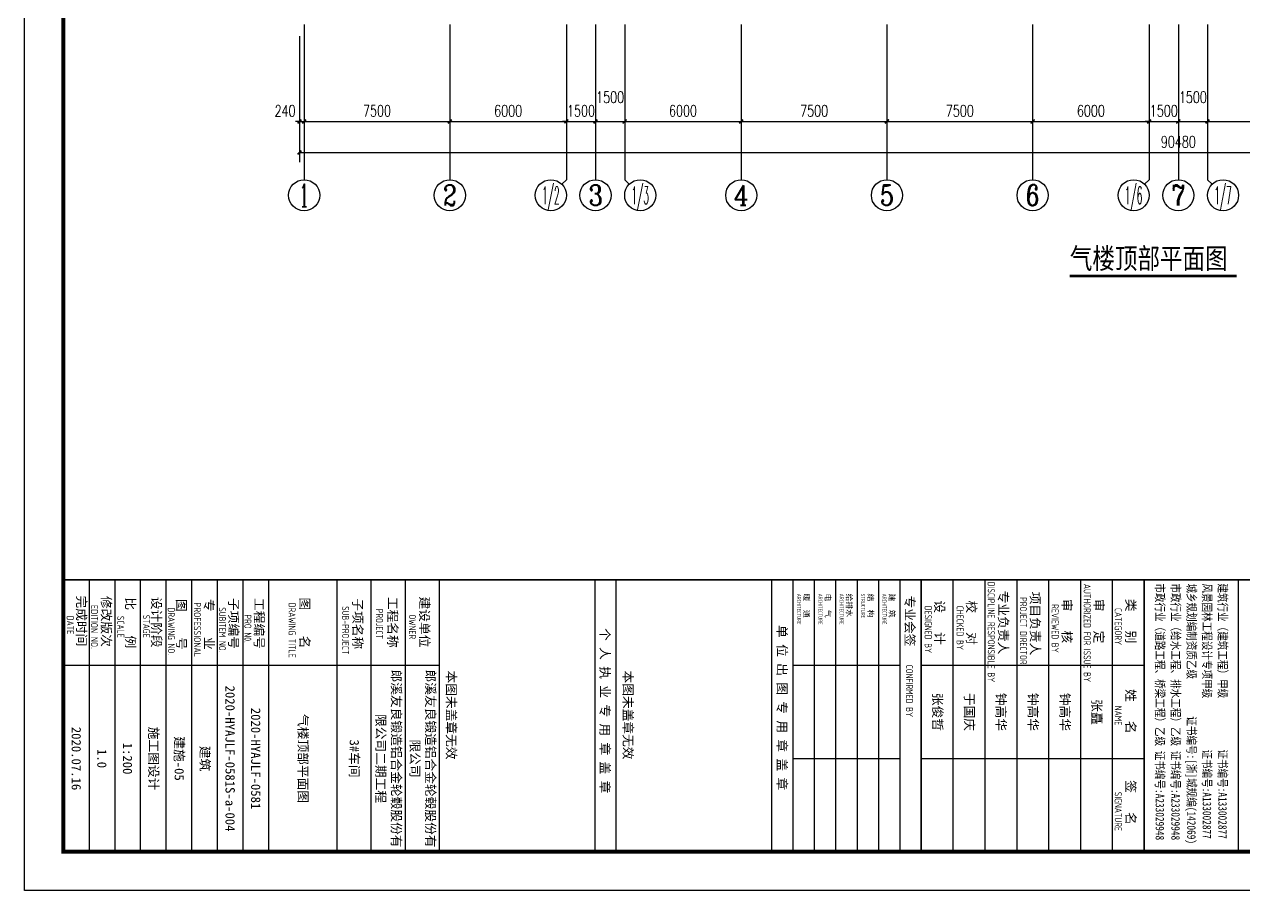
# Model space of a CAD drawing. Extents: x 14095202 to 14511487, y -1430609 to -90420.
# Drawn here: x 14387687 to 14450447, y -1027920 to -983320 of the extents above; entities that cross this region are included whole.
import ezdxf
from ezdxf.enums import TextEntityAlignment as Align

# ---------------------------------------------------------------- set-up
doc = ezdxf.new("R2010")
doc.units = 0
doc.header["$LTSCALE"] = 1000
doc.header["$MEASUREMENT"] = 0
for name, color, linetype in [('AXIS', 3, 'Continuous'), ('AXIS_TEXT', 7, 'Continuous'), ('DIM_SYMB', 3, 'Continuous'), ('PUB_TEXT', 7, 'Continuous'), ('PUB_TITLE', 4, 'Continuous'), ('TK', 4, 'Continuous')]:
    doc.layers.add(name, color=color, linetype=linetype)
doc.styles.add('-宋体', font='', dxfattribs={"width": 0.8})
doc.styles.add('_TCH_AXIS', font='COMPLEX', dxfattribs={"bigfont": 'GBCBIG'})
doc.styles.add('_TCH_DIM_T3', font='SIMPLEX', dxfattribs={"width": 0.705882, "bigfont": 'GBCBIG'})
doc.styles.add('COMPLEX', font='COMPLEX')
doc.styles.add('TSSD_REIN', font='tssdeng.shx', dxfattribs={"width": 0.7, "bigfont": 'tssdchn.shx'})
doc.styles.add('YAYA', font='', dxfattribs={"width": 0.8, "height": 1})
doc.styles.add('图签宋体', font='', dxfattribs={"height": 300})
doc.styles.get('-宋体').set_extended_font_data('SimSun')
doc.styles.get('YAYA').set_extended_font_data('SimSun')
doc.styles.get('图签宋体').set_extended_font_data('NSimSun')
doc.dimstyles.new('_TCH_ARCH&&200', dxfattribs={"dimtxt": 595, "dimasz": 200, "dimexe": 500, "dimexo": 600, "dimgap": 252.5, "dimtad": 1, "dimdec": 0, "dimzin": 0, "dimdsep": 46, "dimtxsty": '_TCH_DIM_T3', "dimblk": 'ARCHTICK', "dimcen": 0.09, "dimclrt": 7, "dimazin": 2, "dimtfac": 1, "dimtdec": 0, "dimtix": 1, "dimtmove": 2, "dimatfit": 3, "dimfxl": 0, "dimtolj": 1, "dimtzin": 0, "dimarcsym": 0})

# ---------------------------------------------------------------- blocks, each defined once
blk = doc.blocks.new('GeYuanFrame_66427483', base_point=(20.09, 4.53))
at = {"layer": 'PUB_TITLE'}
for points in [[(1013.09, 235.33), (1013.09, 292.73)], [(1037.09, 235.33), (1037.09, 292.73)], [(1013.09, 202.33), (1013.09, 229.83)], [(1037.09, 202.33), (1037.09, 229.83)], [(1013.09, 14.53), (1013.09, 111.33)]]:
    blk.add_lwpolyline(points, dxfattribs=at)
at = {"layer": 'TK'}
for p, q in [((991.09, 316.93), (1061.09, 316.93)), ((991.09, 284.53), (1061.09, 284.53)), ((991.09, 276.33), (1061.09, 276.33)), ((991.09, 268.13), (1061.09, 268.13)), ((991.09, 259.93), (1061.09, 259.93)), ((991.09, 251.73), (1061.09, 251.73)), ((991.09, 243.53), (1061.09, 243.53)), ((991.09, 235.33), (1061.09, 235.33)), ((991.09, 235.33), (1061.09, 235.33)), ((991.09, 102.53), (1061.09, 102.53)), ((991.09, 93.73), (1061.09, 93.73)), ((991.09, 84.93), (1013.09, 84.93)), ((991.09, 84.93), (1061.09, 84.93)), ((991.09, 67.37), (1061.09, 67.37)), ((991.09, 67.33), (1061.09, 67.33)), ((991.09, 60.77), (1061.09, 60.77)), ((991.09, 54.17), (1061.09, 54.17)), ((991.09, 47.57), (1061.09, 47.57)), ((991.09, 40.97), (1061.09, 40.97)), ((991.09, 34.37), (1061.09, 34.37)), ((991.09, 27.77), (1061.09, 27.77)), ((991.09, 21.17), (1061.09, 21.17)), ((991.09, 14.53), (1061.09, 14.53))]:
    blk.add_line(p, q, dxfattribs=at)
blk.add_lwpolyline([(20.09, 4.53), (20.09, 598.53), (1071.09, 598.53), (1071.09, 4.53)], close=True, dxfattribs=at)
at = {"layer": 'TK', "const_width": 1}
blk.add_lwpolyline([(45.09, 588.53), (1061.09, 588.53), (1061.09, 14.53), (45.09, 14.53)], close=True, dxfattribs=at)
at = {"layer": 'TK'}
for points, const_width in [([(991.09, 588.53), (991.09, 14.53)], 0.4), ([(991.09, 292.73), (1061.09, 292.73)], 0.35), ([(991.09, 292.73), (1061.09, 292.73)], 0.35), ([(991.09, 235.33), (1061.09, 235.33)], 0.35), ([(991.09, 202.33), (1061.09, 202.33)], 0.35), ([(991.09, 156.83), (1061.09, 156.83)], 0.35), ([(991.09, 111.33), (1061.09, 111.33)], 0.35), ([(991.09, 67.37), (1061.09, 67.37)], 0.35)]:
    blk.add_lwpolyline(points, dxfattribs=dict(at, const_width=const_width))
for points in [[(991.09, 292.73), (1061.09, 292.73)], [(991.09, 235.33), (1061.09, 235.33)], [(991.09, 229.83), (1061.09, 229.83)], [(991.09, 224.33), (1061.09, 224.33)], [(991.09, 218.83), (1061.09, 218.83)], [(991.09, 213.33), (1061.09, 213.33)], [(991.09, 207.83), (1061.09, 207.83)], [(991.09, 202.33), (1061.09, 202.33)], [(991.09, 196.83), (1061.09, 196.83)], [(991.09, 151.33), (1061.09, 151.33)]]:
    blk.add_lwpolyline(points, dxfattribs=at)
for s, height, style, width, p in [('建筑行业（建筑工程）甲级           证书编号:A133002877', 2.2, '-宋体', 0.8, (992, 311.83)), ('风景园林工程设计专项甲级           证书编号:A133002877', 2.2, '-宋体', 0.8, (992, 307.81)), ('城乡规划编制资质乙级        证书编号:[浙]城规编(142069)', 2.2, '-宋体', 0.8, (992, 303.82)), ('市政行业（给水工程、排水工程）乙级 证书编号:A233029948', 2.2, '-宋体', 0.8, (992, 299.74)), ('市政行业（道路工程、桥梁工程）乙级 证书编号:A233029948', 2.2, '-宋体', 0.8, (992, 295.69)), ('CATEGORY', 1.8, 'TSSD_REIN', 0.7, (998.32, 285.17)), ('NAME', 1.8, 'TSSD_REIN', 0.7, (1023.51, 285.17)), ('SIGNATURE', 1.8, 'TSSD_REIN', 0.7, (1045.66, 285.17)), ('AUTHORIZED FOR ISSUE BY', 1.8, 'TSSD_REIN', 0.7, (992.12, 277.17)), ('REVIEWED BY', 1.8, 'TSSD_REIN', 0.7, (997.36, 268.91)), ('PROJECT DIRECTOR', 1.8, 'TSSD_REIN', 0.7, (995.55, 260.74)), ('DISCIPLINE RESPONSIBLE BY', 1.8, 'TSSD_REIN', 0.7, (991.57, 252.48)), ('CHECKED BY', 1.8, 'TSSD_REIN', 0.7, (997.75, 244.44)), ('DESIGNED BY', 1.8, 'TSSD_REIN', 0.7, (997.76, 236.27)), ('CONFIRMED BY', 1.8, 'TSSD_REIN', 0.7, (1012.94, 231.42)), ('ARCHITECTURE', 1.08, 'TSSD_REIN', 0.7, (994.65, 225.34)), ('STRUCTURE', 1.08, 'TSSD_REIN', 0.7, (994.65, 219.84)), ('ARCHITECTURE', 1.08, 'TSSD_REIN', 0.7, (994.65, 214.34)), ('ARCHITECTURE', 1.08, 'TSSD_REIN', 0.7, (994.65, 208.84)), ('ARCHITECTURE', 1.08, 'TSSD_REIN', 0.7, (994.65, 203.34)), ('OWNER', 1.8, 'TSSD_REIN', 0.7, (999.98, 103.48)), ('PROJECT', 1.8, 'TSSD_REIN', 0.7, (998.52, 95.02)), ('SUB-PROJECT', 1.8, 'TSSD_REIN', 0.7, (997.86, 86.3)), ('DRAWING TITLE', 1.8, 'TSSD_REIN', 0.7, (996.97, 72.53)), ('PRO N0.', 1.8, 'TSSD_REIN', 0.7, (1000.01, 61.15)), ('SUBITEM NO.', 1.8, 'TSSD_REIN', 0.7, (998.15, 54.58)), ('PROFESSIONAL', 1.8, 'TSSD_REIN', 0.8, (996.88, 48.15)), ('DRAWING NO.', 1.8, 'TSSD_REIN', 0.7, (998.19, 41.45)), ('STAGE', 1.8, 'TSSD_REIN', 0.7, (1000.09, 35.03)), ('SCALE', 1.8, 'TSSD_REIN', 0.7, (1000.38, 28.42)), ('EDITION NO.', 1.8, 'TSSD_REIN', 0.8, (997.53, 21.64)), ('DATE', 1.8, 'TSSD_REIN', 0.7, (1000.33, 15.45))]:
    blk.add_text(s, height=height, dxfattribs=dict(at, style=style, width=width)).set_placement(p)
at = {"layer": 'TK', "style": '图签宋体'}
for s, height, p in [('类   别', 2.4, (995.97, 288.09)), ('姓   名', 2.4, (1019.2, 288.09)), ('签   名', 2.4, (1042.68, 288.09)), ('审   定', 2.4, (995.97, 279.89)), ('审   核', 2.4, (995.97, 271.69)), ('项目负责人', 2.4, (994.13, 263.49)), ('专业负责人', 2.4, (993.89, 255.29)), ('校   对', 2.4, (996.38, 247.09)), ('设   计', 2.4, (996.36, 238.89)), ('专业会签', 2.4, (995.12, 231.24)), ('建  筑', 1.44, (994.61, 227.11)), ('结  构', 1.44, (994.61, 221.61)), ('给排水', 1.44, (994.61, 216.11)), ('电  气', 1.44, (994.61, 210.61)), ('暖  通', 1.44, (994.61, 205.11)), ('单 位 出 图 专 用 章 盖 章', 2.4, (1002.72, 198.35)), ('本图未盖章无效', 2.4, (1014.43, 158.7)), ('个 人 执 业 专 用 章 盖 章', 2.4, (1003.52, 152.77)), ('本图未盖章无效', 2.4, (1014.43, 113.2)), ('建设单位', 2.4, (995.39, 106.33)), ('工程名称', 2.4, (995.47, 98.12)), ('子项名称', 2.4, (995.85, 89.14)), ('图    名', 2.4, (995.63, 75.5)), ('工程编号', 2.4, (995.77, 63.77)), ('子项编号', 2.4, (995.77, 57.19)), ('专    业', 2.4, (996.01, 50.88)), ('图    号', 2.4, (996.02, 43.77)), ('设计阶段', 2.4, (995.45, 37.32)), ('比    例', 2.4, (995.59, 30.63)), ('修改版次', 2.4, (995.24, 24.41)), ('完成时间', 2.4, (995.11, 18.02))]:
    blk.add_text(s, height=height, dxfattribs=at).set_placement(p)
at = {"layer": 'TK', "char_height": 2.4, "attachment_point": 5, "style": '图签宋体'}
for s, insert, width in [('张矗', (1025.09, 280.4), 24), ('钟高华', (1025.09, 272.23), 24), ('钟高华', (1025.09, 264.03), 24), ('钟高华', (1025.09, 255.76), 24), ('于国庆', (1025.09, 247.63), 24), ('张俊哲', (1025.09, 239.43), 24), ('郎溪友良锻造铝合金轮毂股份有限公司', (1037.09, 106.93), 48), ('郎溪友良锻造铝合金轮毂股份有限公司二期工程', (1037.09, 98.13), 48), ('3#车间', (1037.09, 89.33), 48), ('气楼顶部平面图', (1037.09, 76.13), 48), ('2020-HYAJLF-0581', (1037.09, 64.07), 48), ('2020-HYAJLF-0581S-a-004', (1037.09, 57.47), 48), ('建筑', (1037.09, 50.87), 48), ('建施-05', (1037.09, 44.27), 48), ('施工图设计', (1037.09, 37.67), 48), ('1:200', (1037.09, 31.07), 48), ('1.0', (1037.09, 24.47), 48), ('2020.07.16', (1037.09, 17.88), 48)]:
    blk.add_mtext(s, dxfattribs=dict(at, insert=insert, width=width))
blk = doc.blocks.new('_AXISO')
blk.add_circle((0, 0), 0.5)
at = {"layer": 'AXIS_TEXT', "style": 'COMPLEX', "width": 1.041667}
blk.add_attdef('A', text='', height=0.56, dxfattribs=at).set_placement((-0.25, -0.28), (0.25, -0.28), align=Align.FIT)
blk = doc.blocks.new('_ArchTick')
at = {"color": 0, "linetype": 'ByBlock', "const_width": 0.4}
blk.add_lwpolyline([(-0.5, -0.5), (0.5, 0.5)], dxfattribs=at)
blk = doc.blocks.new('*D718')
at = {"layer": 'AXIS', "color": 0, "lineweight": -2}
for p, q in [((14401847, -983920), (14401847, -990420)), ((14492327, -983920), (14492327, -990420)), ((14401847, -989920), (14492327, -989920))]:
    blk.add_line(p, q, dxfattribs=at)
at = {"layer": 'Defpoints', "color": 0}
for p in [(14401847, -983320), (14492327, -983320), (14492327, -989920)]:
    blk.add_point(p, dxfattribs=at)
at = {"layer": 'AXIS', "color": 0, "lineweight": -2, "xscale": 200, "yscale": 200, "zscale": 200, "rotation": 180}
blk.add_blockref('_ArchTick', (14401847, -989920), dxfattribs=at)
at = {"layer": 'AXIS', "color": 0, "lineweight": -2, "xscale": 200, "yscale": 200, "zscale": 200}
blk.add_blockref('_ArchTick', (14492327, -989920), dxfattribs=at)
at = {"layer": 'AXIS', "color": 7, "insert": (14447087, -989370), "char_height": 595, "attachment_point": 5, "style": '_TCH_DIM_T3'}
blk.add_mtext('\\A1;90480', dxfattribs=at)
blk = doc.blocks.new('*D719')
at = {"layer": 'AXIS', "color": 0, "lineweight": -2}
for p, q in [((14401847, -983920), (14401847, -988820)), ((14402087, -983920), (14402087, -988820)), ((14401847, -988320), (14401647, -988320)), ((14401847, -988320), (14402087, -988320)), ((14402087, -988320), (14402287, -988320))]:
    blk.add_line(p, q, dxfattribs=at)
at = {"layer": 'Defpoints', "color": 0}
for p in [(14401847, -983320), (14402087, -983320), (14402087, -988320)]:
    blk.add_point(p, dxfattribs=at)
at = {"layer": 'AXIS', "color": 0, "lineweight": -2, "xscale": 200, "yscale": 200, "zscale": 200}
blk.add_blockref('_ArchTick', (14401847, -988320), dxfattribs=at)
at = {"layer": 'AXIS', "color": 0, "lineweight": -2, "xscale": 200, "yscale": 200, "zscale": 200, "rotation": 180}
blk.add_blockref('_ArchTick', (14402087, -988320), dxfattribs=at)
at = {"layer": 'AXIS', "color": 7, "insert": (14401107, -987770), "char_height": 595, "attachment_point": 5, "style": '_TCH_DIM_T3'}
blk.add_mtext('\\A1;240', dxfattribs=at)
blk = doc.blocks.new('*D720')
at = {"layer": 'AXIS', "color": 0, "lineweight": -2}
for p, q in [((14402087, -983920), (14402087, -988820)), ((14409587, -983920), (14409587, -988820)), ((14402087, -988320), (14409587, -988320))]:
    blk.add_line(p, q, dxfattribs=at)
at = {"layer": 'Defpoints', "color": 0}
for p in [(14402087, -983320), (14409587, -983320), (14409587, -988320)]:
    blk.add_point(p, dxfattribs=at)
at = {"layer": 'AXIS', "color": 0, "lineweight": -2, "xscale": 200, "yscale": 200, "zscale": 200, "rotation": 180}
blk.add_blockref('_ArchTick', (14402087, -988320), dxfattribs=at)
at = {"layer": 'AXIS', "color": 0, "lineweight": -2, "xscale": 200, "yscale": 200, "zscale": 200}
blk.add_blockref('_ArchTick', (14409587, -988320), dxfattribs=at)
at = {"layer": 'AXIS', "color": 7, "insert": (14405837, -987770), "char_height": 595, "attachment_point": 5, "style": '_TCH_DIM_T3'}
blk.add_mtext('\\A1;7500', dxfattribs=at)
blk = doc.blocks.new('*D721')
at = {"layer": 'AXIS', "color": 0, "lineweight": -2}
for p, q in [((14409587, -983920), (14409587, -988820)), ((14415587, -983920), (14415587, -988820)), ((14409587, -988320), (14415587, -988320))]:
    blk.add_line(p, q, dxfattribs=at)
at = {"layer": 'Defpoints', "color": 0}
for p in [(14409587, -983320), (14415587, -983320), (14415587, -988320)]:
    blk.add_point(p, dxfattribs=at)
at = {"layer": 'AXIS', "color": 0, "lineweight": -2, "xscale": 200, "yscale": 200, "zscale": 200, "rotation": 180}
blk.add_blockref('_ArchTick', (14409587, -988320), dxfattribs=at)
at = {"layer": 'AXIS', "color": 0, "lineweight": -2, "xscale": 200, "yscale": 200, "zscale": 200}
blk.add_blockref('_ArchTick', (14415587, -988320), dxfattribs=at)
at = {"layer": 'AXIS', "color": 7, "insert": (14412587, -987770), "char_height": 595, "attachment_point": 5, "style": '_TCH_DIM_T3'}
blk.add_mtext('\\A1;6000', dxfattribs=at)
blk = doc.blocks.new('*D722')
at = {"layer": 'AXIS', "color": 0, "lineweight": -2}
for p, q in [((14415587, -983920), (14415587, -988820)), ((14417087, -983920), (14417087, -988820)), ((14415587, -988320), (14415387, -988320)), ((14415587, -988320), (14417087, -988320)), ((14417087, -988320), (14417287, -988320))]:
    blk.add_line(p, q, dxfattribs=at)
at = {"layer": 'Defpoints', "color": 0}
for p in [(14415587, -983320), (14417087, -983320), (14417087, -988320)]:
    blk.add_point(p, dxfattribs=at)
at = {"layer": 'AXIS', "color": 0, "lineweight": -2, "xscale": 200, "yscale": 200, "zscale": 200}
blk.add_blockref('_ArchTick', (14415587, -988320), dxfattribs=at)
at = {"layer": 'AXIS', "color": 0, "lineweight": -2, "xscale": 200, "yscale": 200, "zscale": 200, "rotation": 180}
blk.add_blockref('_ArchTick', (14417087, -988320), dxfattribs=at)
at = {"layer": 'AXIS', "color": 7, "insert": (14416337, -987770), "char_height": 595, "attachment_point": 5, "style": '_TCH_DIM_T3'}
blk.add_mtext('\\A1;1500', dxfattribs=at)
blk = doc.blocks.new('*D723')
at = {"layer": 'AXIS', "color": 0, "lineweight": -2}
for p, q in [((14417087, -983920), (14417087, -988820)), ((14418587, -983920), (14418587, -988820)), ((14417087, -988320), (14418587, -988320))]:
    blk.add_line(p, q, dxfattribs=at)
at = {"layer": 'Defpoints', "color": 0}
for p in [(14417087, -983320), (14418587, -983320), (14418587, -988320)]:
    blk.add_point(p, dxfattribs=at)
at = {"layer": 'AXIS', "color": 0, "lineweight": -2, "xscale": 200, "yscale": 200, "zscale": 200, "rotation": 180}
blk.add_blockref('_ArchTick', (14417087, -988320), dxfattribs=at)
at = {"layer": 'AXIS', "color": 0, "lineweight": -2, "xscale": 200, "yscale": 200, "zscale": 200}
blk.add_blockref('_ArchTick', (14418587, -988320), dxfattribs=at)
at = {"layer": 'AXIS', "color": 7, "insert": (14417837, -987070), "char_height": 595, "attachment_point": 5, "style": '_TCH_DIM_T3'}
blk.add_mtext('\\A1;1500', dxfattribs=at)
blk = doc.blocks.new('*D724')
at = {"layer": 'AXIS', "color": 0, "lineweight": -2}
for p, q in [((14418587, -983920), (14418587, -988820)), ((14424587, -983920), (14424587, -988820)), ((14418587, -988320), (14424587, -988320))]:
    blk.add_line(p, q, dxfattribs=at)
at = {"layer": 'Defpoints', "color": 0}
for p in [(14418587, -983320), (14424587, -983320), (14424587, -988320)]:
    blk.add_point(p, dxfattribs=at)
at = {"layer": 'AXIS', "color": 0, "lineweight": -2, "xscale": 200, "yscale": 200, "zscale": 200, "rotation": 180}
blk.add_blockref('_ArchTick', (14418587, -988320), dxfattribs=at)
at = {"layer": 'AXIS', "color": 0, "lineweight": -2, "xscale": 200, "yscale": 200, "zscale": 200}
blk.add_blockref('_ArchTick', (14424587, -988320), dxfattribs=at)
at = {"layer": 'AXIS', "color": 7, "insert": (14421587, -987770), "char_height": 595, "attachment_point": 5, "style": '_TCH_DIM_T3'}
blk.add_mtext('\\A1;6000', dxfattribs=at)
blk = doc.blocks.new('*D725')
at = {"layer": 'AXIS', "color": 0, "lineweight": -2}
for p, q in [((14424587, -983920), (14424587, -988820)), ((14432087, -983920), (14432087, -988820)), ((14424587, -988320), (14432087, -988320))]:
    blk.add_line(p, q, dxfattribs=at)
at = {"layer": 'Defpoints', "color": 0}
for p in [(14424587, -983320), (14432087, -983320), (14432087, -988320)]:
    blk.add_point(p, dxfattribs=at)
at = {"layer": 'AXIS', "color": 0, "lineweight": -2, "xscale": 200, "yscale": 200, "zscale": 200, "rotation": 180}
blk.add_blockref('_ArchTick', (14424587, -988320), dxfattribs=at)
at = {"layer": 'AXIS', "color": 0, "lineweight": -2, "xscale": 200, "yscale": 200, "zscale": 200}
blk.add_blockref('_ArchTick', (14432087, -988320), dxfattribs=at)
at = {"layer": 'AXIS', "color": 7, "insert": (14428337, -987770), "char_height": 595, "attachment_point": 5, "style": '_TCH_DIM_T3'}
blk.add_mtext('\\A1;7500', dxfattribs=at)
blk = doc.blocks.new('*D726')
at = {"layer": 'AXIS', "color": 0, "lineweight": -2}
for p, q in [((14432087, -983920), (14432087, -988820)), ((14439587, -983920), (14439587, -988820)), ((14432087, -988320), (14439587, -988320))]:
    blk.add_line(p, q, dxfattribs=at)
at = {"layer": 'Defpoints', "color": 0}
for p in [(14432087, -983320), (14439587, -983320), (14439587, -988320)]:
    blk.add_point(p, dxfattribs=at)
at = {"layer": 'AXIS', "color": 0, "lineweight": -2, "xscale": 200, "yscale": 200, "zscale": 200, "rotation": 180}
blk.add_blockref('_ArchTick', (14432087, -988320), dxfattribs=at)
at = {"layer": 'AXIS', "color": 0, "lineweight": -2, "xscale": 200, "yscale": 200, "zscale": 200}
blk.add_blockref('_ArchTick', (14439587, -988320), dxfattribs=at)
at = {"layer": 'AXIS', "color": 7, "insert": (14435837, -987770), "char_height": 595, "attachment_point": 5, "style": '_TCH_DIM_T3'}
blk.add_mtext('\\A1;7500', dxfattribs=at)
blk = doc.blocks.new('*D727')
at = {"layer": 'AXIS', "color": 0, "lineweight": -2}
for p, q in [((14439587, -983920), (14439587, -988820)), ((14445587, -983920), (14445587, -988820)), ((14439587, -988320), (14445587, -988320))]:
    blk.add_line(p, q, dxfattribs=at)
at = {"layer": 'Defpoints', "color": 0}
for p in [(14439587, -983320), (14445587, -983320), (14445587, -988320)]:
    blk.add_point(p, dxfattribs=at)
at = {"layer": 'AXIS', "color": 0, "lineweight": -2, "xscale": 200, "yscale": 200, "zscale": 200, "rotation": 180}
blk.add_blockref('_ArchTick', (14439587, -988320), dxfattribs=at)
at = {"layer": 'AXIS', "color": 0, "lineweight": -2, "xscale": 200, "yscale": 200, "zscale": 200}
blk.add_blockref('_ArchTick', (14445587, -988320), dxfattribs=at)
at = {"layer": 'AXIS', "color": 7, "insert": (14442587, -987770), "char_height": 595, "attachment_point": 5, "style": '_TCH_DIM_T3'}
blk.add_mtext('\\A1;6000', dxfattribs=at)
blk = doc.blocks.new('*D728')
at = {"layer": 'AXIS', "color": 0, "lineweight": -2}
for p, q in [((14445587, -983920), (14445587, -988820)), ((14447087, -983920), (14447087, -988820)), ((14445587, -988320), (14445387, -988320)), ((14445587, -988320), (14447087, -988320)), ((14447087, -988320), (14447287, -988320))]:
    blk.add_line(p, q, dxfattribs=at)
at = {"layer": 'Defpoints', "color": 0}
for p in [(14445587, -983320), (14447087, -983320), (14447087, -988320)]:
    blk.add_point(p, dxfattribs=at)
at = {"layer": 'AXIS', "color": 0, "lineweight": -2, "xscale": 200, "yscale": 200, "zscale": 200}
blk.add_blockref('_ArchTick', (14445587, -988320), dxfattribs=at)
at = {"layer": 'AXIS', "color": 0, "lineweight": -2, "xscale": 200, "yscale": 200, "zscale": 200, "rotation": 180}
blk.add_blockref('_ArchTick', (14447087, -988320), dxfattribs=at)
at = {"layer": 'AXIS', "color": 7, "insert": (14446337, -987770), "char_height": 595, "attachment_point": 5, "style": '_TCH_DIM_T3'}
blk.add_mtext('\\A1;1500', dxfattribs=at)
blk = doc.blocks.new('*D729')
at = {"layer": 'AXIS', "color": 0, "lineweight": -2}
for p, q in [((14447087, -983920), (14447087, -988820)), ((14448587, -983920), (14448587, -988820)), ((14447087, -988320), (14448587, -988320))]:
    blk.add_line(p, q, dxfattribs=at)
at = {"layer": 'Defpoints', "color": 0}
for p in [(14447087, -983320), (14448587, -983320), (14448587, -988320)]:
    blk.add_point(p, dxfattribs=at)
at = {"layer": 'AXIS', "color": 0, "lineweight": -2, "xscale": 200, "yscale": 200, "zscale": 200, "rotation": 180}
blk.add_blockref('_ArchTick', (14447087, -988320), dxfattribs=at)
at = {"layer": 'AXIS', "color": 0, "lineweight": -2, "xscale": 200, "yscale": 200, "zscale": 200}
blk.add_blockref('_ArchTick', (14448587, -988320), dxfattribs=at)
at = {"layer": 'AXIS', "color": 7, "insert": (14447837, -987070), "char_height": 595, "attachment_point": 5, "style": '_TCH_DIM_T3'}
blk.add_mtext('\\A1;1500', dxfattribs=at)
blk = doc.blocks.new('*D730')
at = {"layer": 'AXIS', "color": 0, "lineweight": -2}
for p, q in [((14448587, -983920), (14448587, -988820)), ((14454587, -983920), (14454587, -988820)), ((14448587, -988320), (14454587, -988320))]:
    blk.add_line(p, q, dxfattribs=at)
at = {"layer": 'Defpoints', "color": 0}
for p in [(14448587, -983320), (14454587, -983320), (14454587, -988320)]:
    blk.add_point(p, dxfattribs=at)
at = {"layer": 'AXIS', "color": 0, "lineweight": -2, "xscale": 200, "yscale": 200, "zscale": 200, "rotation": 180}
blk.add_blockref('_ArchTick', (14448587, -988320), dxfattribs=at)
at = {"layer": 'AXIS', "color": 0, "lineweight": -2, "xscale": 200, "yscale": 200, "zscale": 200}
blk.add_blockref('_ArchTick', (14454587, -988320), dxfattribs=at)
at = {"layer": 'AXIS', "color": 7, "insert": (14451587, -987770), "char_height": 595, "attachment_point": 5, "style": '_TCH_DIM_T3'}
blk.add_mtext('\\A1;6000', dxfattribs=at)

msp = doc.modelspace()

# ---------------------------------------------------------------- linework, layer by layer
at = {"layer": 'AXIS'}
for p, q in [((14402086.9, -983320.3), (14402086.9, -991320.3)), ((14409586.9, -983320.3), (14409586.9, -991320.3)), ((14415586.9, -983320.3), (14415586.9, -991320.3)), ((14417086.9, -983320.3), (14417086.9, -991320.3)), ((14418586.9, -983320.3), (14418586.9, -991320.3)), ((14424586.9, -983320.3), (14424586.9, -991320.3)), ((14432086.9, -983320.3), (14432086.9, -991320.3)), ((14439586.9, -983320.3), (14439586.9, -991320.3)), ((14445586.9, -983320.3), (14445586.9, -991320.3)), ((14447086.9, -983320.3), (14447086.9, -991320.3)), ((14448586.9, -983320.3), (14448586.9, -991320.3)), ((14415352.5, -991554.7), (14415586.9, -991320.3)), ((14418821.2, -991554.7), (14418586.9, -991320.3)), ((14445352.5, -991554.7), (14445586.9, -991320.3)), ((14448821.2, -991554.7), (14448586.9, -991320.3))]:
    msp.add_line(p, q, dxfattribs=at)
at = {"layer": 'DIM_SYMB', "const_width": 140}
msp.add_lwpolyline([(14441501.3, -996276.4), (14450093.9, -996276.4)], dxfattribs=at)

# ---------------------------------------------------------------- block references
at = {"xscale": 200, "yscale": 200, "zscale": 200, "rotation": 270}
msp.add_blockref('GeYuanFrame_66427483', (14387686.9, -817720.3), dxfattribs=at)
at = {"layer": 'AXIS'}
ref = msp.add_blockref('_AXISO', (14402086.9, -992120.3), dxfattribs=dict(at, xscale=1600, yscale=1600, zscale=1600))
ref.add_attrib('A', '1', dxfattribs={"layer": 'AXIS_TEXT', "ltscale": 0.5, "height": 1176.5, "style": '_TCH_AXIS'}).set_placement((14401834.7, -992708.6), (14402339, -992708.6), align=Align.FIT)
ref = msp.add_blockref('_AXISO', (14409586.9, -992120.3), dxfattribs=dict(at, xscale=1600, yscale=1600, zscale=1600))
ref.add_attrib('A', '2', dxfattribs={"layer": 'AXIS_TEXT', "ltscale": 0.5, "height": 1065, "style": '_TCH_AXIS'}).set_placement((14409231.8, -992652.9), (14409941.9, -992652.9), align=Align.FIT)
ref = msp.add_blockref('_AXISO', (14414786.9, -992120.3), dxfattribs=dict(at, xscale=1600, yscale=1600, zscale=1600))
ref.add_attrib('A', '1/2', dxfattribs={"layer": 'AXIS_TEXT', "ltscale": 0.5, "height": 905.1, "style": '_TCH_AXIS', "width": 0.411765}).set_placement((14414334.3, -992572.9), (14415239.4, -992572.9), align=Align.FIT)
ref = msp.add_blockref('_AXISO', (14417086.9, -992120.3), dxfattribs=dict(at, xscale=1600, yscale=1600, zscale=1600))
ref.add_attrib('A', '3', dxfattribs={"layer": 'AXIS_TEXT', "ltscale": 0.5, "height": 1065, "style": '_TCH_AXIS'}).set_placement((14416731.8, -992652.9), (14417441.9, -992652.9), align=Align.FIT)
ref = msp.add_blockref('_AXISO', (14419386.9, -992120.3), dxfattribs=dict(at, xscale=1600, yscale=1600, zscale=1600))
ref.add_attrib('A', '1/3', dxfattribs={"layer": 'AXIS_TEXT', "ltscale": 0.5, "height": 905.1, "style": '_TCH_AXIS', "width": 0.411765}).set_placement((14418934.3, -992572.9), (14419839.4, -992572.9), align=Align.FIT)
ref = msp.add_blockref('_AXISO', (14424586.9, -992120.3), dxfattribs=dict(at, xscale=1600, yscale=1600, zscale=1600))
ref.add_attrib('A', '4', dxfattribs={"layer": 'AXIS_TEXT', "ltscale": 0.5, "height": 1018.2, "style": '_TCH_AXIS'}).set_placement((14424199, -992629.4), (14424974.7, -992629.4), align=Align.FIT)
ref = msp.add_blockref('_AXISO', (14432086.9, -992120.3), dxfattribs=dict(at, xscale=1600, yscale=1600, zscale=1600))
ref.add_attrib('A', '5', dxfattribs={"layer": 'AXIS_TEXT', "ltscale": 0.5, "height": 1065, "style": '_TCH_AXIS'}).set_placement((14431731.8, -992652.9), (14432441.9, -992652.9), align=Align.FIT)
ref = msp.add_blockref('_AXISO', (14439586.9, -992120.3), dxfattribs=dict(at, xscale=1600, yscale=1600, zscale=1600))
ref.add_attrib('A', '6', dxfattribs={"layer": 'AXIS_TEXT', "ltscale": 0.5, "height": 1065, "style": '_TCH_AXIS'}).set_placement((14439231.8, -992652.9), (14439941.9, -992652.9), align=Align.FIT)
ref = msp.add_blockref('_AXISO', (14444786.9, -992120.3), dxfattribs=dict(at, xscale=1600, yscale=1600, zscale=1600))
ref.add_attrib('A', '1/6', dxfattribs={"layer": 'AXIS_TEXT', "ltscale": 0.5, "height": 905.1, "style": '_TCH_AXIS', "width": 0.411765}).set_placement((14444334.3, -992572.9), (14445239.4, -992572.9), align=Align.FIT)
ref = msp.add_blockref('_AXISO', (14447086.9, -992120.3), dxfattribs=dict(at, xscale=1600, yscale=1600, zscale=1600))
ref.add_attrib('A', '7', dxfattribs={"layer": 'AXIS_TEXT', "ltscale": 0.5, "height": 1065, "style": '_TCH_AXIS'}).set_placement((14446731.8, -992652.9), (14447441.9, -992652.9), align=Align.FIT)
ref = msp.add_blockref('_AXISO', (14449386.9, -992120.3), dxfattribs=dict(at, xscale=1600, yscale=1600, zscale=1600))
ref.add_attrib('A', '1/7', dxfattribs={"layer": 'AXIS_TEXT', "ltscale": 0.5, "height": 905.1, "style": '_TCH_AXIS', "width": 0.411765}).set_placement((14448934.3, -992572.9), (14449839.4, -992572.9), align=Align.FIT)

# ---------------------------------------------------------------- texts
at = {"layer": 'PUB_TEXT', "style": 'YAYA', "width": 0.8}
msp.add_text('气楼顶部平面图', height=1063.29, dxfattribs=at).set_placement((14441501.3, -995902.6))

# ---------------------------------------------------------------- dimensions: what is measured, and where the dimension line sits
at = {"layer": 'AXIS'}
for base, p1, p2, text, picture, middle in [((14402086.9, -988320.3), (14401846.9, -983320.3), (14402086.9, -983320.3), '240', '*D719', (14401106.9, -987770.3)), ((14418586.9, -988320.3), (14417086.9, -983320.3), (14418586.9, -983320.3), '1500', '*D723', (14417836.9, -987070.3)), ((14448586.9, -988320.3), (14447086.9, -983320.3), (14448586.9, -983320.3), '1500', '*D729', (14447836.9, -987070.3))]:
    dim = msp.add_linear_dim(base=base, p1=p1, p2=p2, angle=0, text=text, dimstyle='_TCH_ARCH&&200', dxfattribs=at)
    dim.commit()
    dim.dimension.update_dxf_attribs({"geometry": picture, "text_midpoint": middle, "dimtype": 161})
for p1, p2, distance, text, picture, middle in [((14401846.9, -983320.3), (14492326.9, -983320.3), -6600, '90480', '*D718', (14447086.9, -989370.3)), ((14402086.9, -983320.3), (14409586.9, -983320.3), -5000, '7500', '*D720', (14405836.9, -987770.3)), ((14409586.9, -983320.3), (14415586.9, -983320.3), -5000, '6000', '*D721', (14412586.9, -987770.3)), ((14415586.9, -983320.3), (14417086.9, -983320.3), -5000, '1500', '*D722', (14416336.9, -987770.3)), ((14418586.9, -983320.3), (14424586.9, -983320.3), -5000, '6000', '*D724', (14421586.9, -987770.3)), ((14424586.9, -983320.3), (14432086.9, -983320.3), -5000, '7500', '*D725', (14428336.9, -987770.3)), ((14432086.9, -983320.3), (14439586.9, -983320.3), -5000, '7500', '*D726', (14435836.9, -987770.3)), ((14439586.9, -983320.3), (14445586.9, -983320.3), -5000, '6000', '*D727', (14442586.9, -987770.3)), ((14445586.9, -983320.3), (14447086.9, -983320.3), -5000, '1500', '*D728', (14446336.9, -987770.3)), ((14448586.9, -983320.3), (14454586.9, -983320.3), -5000, '6000', '*D730', (14451586.9, -987770.3))]:
    dim = msp.add_aligned_dim(p1=p1, p2=p2, distance=distance, text=text, dimstyle='_TCH_ARCH&&200', dxfattribs=at)
    dim.commit()
    dim.dimension.update_dxf_attribs({"geometry": picture, "text_midpoint": middle})

doc.saveas('drawing.dxf')
